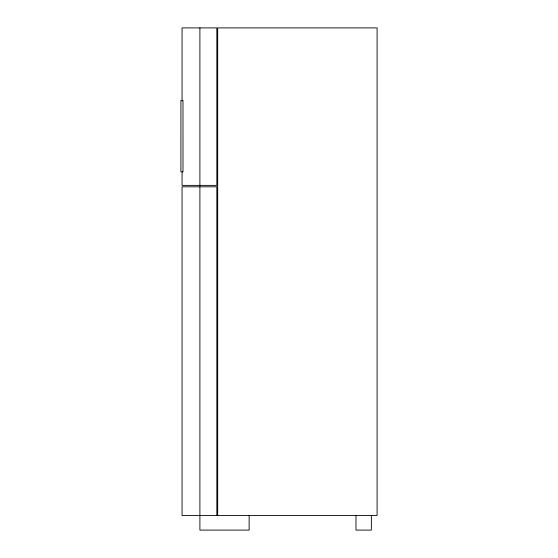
<?xml version="1.0" encoding="UTF-8"?>
<svg xmlns="http://www.w3.org/2000/svg" width="558" height="558" viewBox="0 0 558 558"><rect width="100%" height="100%" fill="white"/><g stroke="black" fill="none" stroke-linecap="round" stroke-linejoin="round"><path stroke-width="0.84" d="M182.054 100.37L182.926 100.37L182.982 101.354L182.989 170.518L182.926 171.948L182.054 171.948M371.37 515.494L371.37 530.1L355.983 530.1L355.983 515.494M249.133 515.494L249.133 530.1L199.904 530.1L199.904 186.804M217.683 515.494L217.683 27.9L377.089 27.9L377.089 515.494L182.054 515.494L182.054 186.804L216.825 186.804L216.825 515.494M199.904 27.9L199.904 185.375M182.054 100.984L182.054 27.9L216.825 27.9L216.825 185.375L182.054 185.375L182.054 171.452M180.911 100.37L180.911 171.948"/></g></svg>
